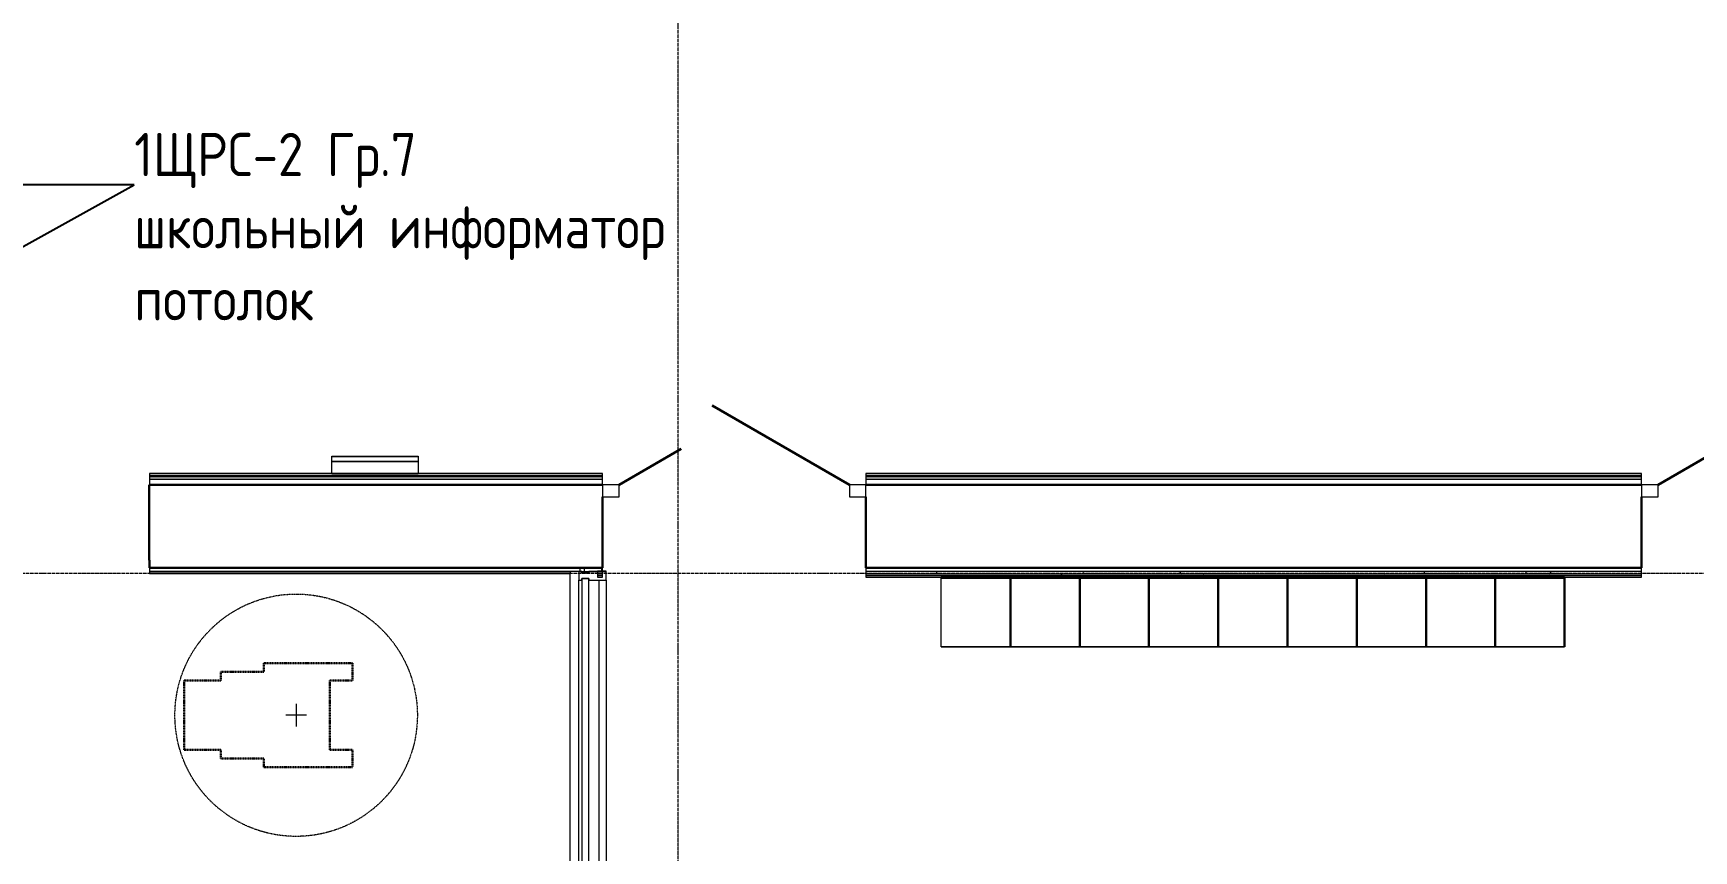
# Model space of a CAD drawing. Header units: millimetres. Extents: x -32 to 417638015, y -35 to 175284279.
# Drawn here: x 416291581 to 416301171, y 175238390 to 175243113 of the extents above; entities that cross this region are included whole.
import ezdxf
from ezdxf import colors
from ezdxf.entities.mleader import LeaderData, LeaderLine
from ezdxf.math import Vec2, Vec3

# ---------------------------------------------------------------- set-up
doc = ezdxf.new("R2010")
doc.units = ezdxf.units.MM
doc.linetypes.add('200_ШТРИХ__ш1_п0_6_', pattern=[1.6, 1, -0.6])
doc.linetypes.add('ADSK_Линия сетки', pattern=[25, 20, -2.5, 0, -2.5])
doc.layers.add('_ЭМ_Надписи', color=7, linetype='Continuous')
doc.layers.add('ЭОМ_Лотки рабочие', color=5, linetype='Continuous')
for name, color, linetype, lineweight in [('_ЭМ_ТХобщее_слой', 7, 'Continuous', 30), ('Витраж', 7, 'Continuous', 9), ('Двери', 7, 'Continuous', 9), ('Мебель', 7, 'Continuous', 18), ('Оси', 253, 'Continuous', 9), ('Панели витража', 7, 'Continuous', 9), ('Перекрытие', 7, 'Continuous', 18), ('Стены внутренние', 7, 'Continuous', 18), ('Стены несущие', 7, 'Continuous', 30), ('Стены отделка', 7, 'Continuous', 30), ('Стены штриховка', 7, 'Continuous', 9), ('ТХ', 5, 'Continuous', 0), ('ШТРИХОВКА', 252, 'Continuous', 15)]:
    doc.layers.add(name, color=color, linetype=linetype, lineweight=lineweight)
doc.styles.add('ЭОМ', font='isocpeur.ttf', dxfattribs={"width": 0.85, "height": 250})
pattern_1 = [(0, (557.2005734382547, 188.9018102923583), (406.4, 101.6), [33.528, -271.272, 33.528, -271.272, -1625.6]), (0, (557.2005734382547, 188.9018102923583), (406.4, 101.6), [-609.6, 33.528, -576.072, 33.528, -271.272, -711.2]), (0, (557.2005734382547, 188.9018102923583), (406.4, 101.6), [-1524, 33.528, -169.672, 33.528, -474.472]), (120, (709.6005734382488, 239.7018102923575), (-291.1881810244989, 301.1527240979959), [33.52799999999996, -271.2719999999997, 33.52799999999996, -271.2719999999997, -1625.599999999999]), (120, (709.6005734382488, 239.7018102923575), (-291.1881810244989, 301.1527240979959), [-609.5999999999995, 33.52799999999996, -576.0719999999994, 33.52799999999996, -271.2719999999997, -711.1999999999995]), (120, (709.6005734382488, 239.7018102923575), (-291.1881810244989, 301.1527240979959), [-1523.999999999999, 33.52799999999996, -169.6719999999999, 33.52799999999996, -474.4719999999997]), (240, (760.4005734382372, 442.9018102923583), (-115.2118189755009, -402.7527240979958), [33.528, -271.272, 33.528, -271.272, -1625.6]), (240, (760.4005734382372, 442.9018102923583), (-115.2118189755009, -402.7527240979958), [-609.6, 33.528, -576.072, 33.528, -271.272, -711.2]), (240, (760.4005734382372, 442.9018102923583), (-115.2118189755009, -402.7527240979958), [-1524, 33.528, -169.672, 33.528, -474.472])]

# ---------------------------------------------------------------- blocks, each defined once
blk = doc.blocks.new('ТХ 1 этаж.')
at = {"color": 252, "lineweight": 0, "true_color": 0x939598}
for p, q in [((39482.67886979581, 6502.731557985069), (39482.67886979581, 6902.731557985069)), ((39482.67886979581, 6902.731557985186), (40482.67886979581, 6902.731557985186)), ((40682.67886979581, 6502.731557984953), (40682.67886979581, 6902.731557984953)), ((40682.67886979581, 6902.731557985069), (41682.67886979581, 6902.731557985069)), ((41882.67886979581, 6502.731557984953), (41882.67886979581, 6902.731557984953)), ((41882.67886979581, 6902.731557985069), (42882.67886979581, 6902.731557985069)), ((39482.67886979581, 6502.731557985069), (40682.67886979581, 6502.731557985069)), ((40682.67886979581, 6502.731557985069), (39482.67886979581, 6502.731557985069)), ((40682.67886979581, 6502.731557984953), (41882.67886979581, 6502.731557984953)), ((41882.67886979581, 6502.731557984953), (40682.67886979581, 6502.731557984953)), ((41882.67886979581, 6502.731557984953), (43082.67886979581, 6502.731557984953)), ((43082.67886979581, 6502.731557984953), (41882.67886979581, 6502.731557984953))]:
    blk.add_line(p, q, dxfattribs=at)
at = {"color": 252, "true_color": 0x939598}
for p, q in [((39482.67886979581, 6902.731557985069), (40682.67886979581, 6902.731557985069)), ((39482.67886979581, 6902.731557985069), (39882.67886979581, 6902.731557985069)), ((39882.67886979581, 6902.731557985069), (39882.67886979581, 6502.731557985069)), ((40282.67886979581, 6902.731557985186), (40282.67886979581, 6502.731557985186)), ((40682.67886979581, 6902.731557984953), (41882.67886979581, 6902.731557984953)), ((40682.67886979581, 6902.731557984953), (41082.67886979581, 6902.731557984953)), ((40682.67886979581, 6902.731557985069), (40682.67886979581, 6502.731557985069)), ((41082.67886979581, 6902.731557984953), (41082.67886979581, 6502.731557984953)), ((41482.67886979581, 6902.731557985069), (41482.67886979581, 6502.731557985069)), ((41882.67886979581, 6902.731557984953), (41882.67886979581, 6502.731557984953)), ((41882.67886979581, 6902.731557984953), (43082.67886979581, 6902.731557984953)), ((41882.67886979581, 6902.731557984953), (42282.67886979581, 6902.731557984953)), ((42282.67886979581, 6902.731557984953), (42282.67886979581, 6502.731557984953)), ((42682.67886979581, 6902.731557985069), (42682.67886979581, 6502.731557985069)), ((43082.67886979581, 6902.731557984953), (43082.67886979581, 6502.731557984953))]:
    blk.add_line(p, q, dxfattribs=at)
at = {"layer": 'ТХ', "color": 252, "true_color": 0x939598}
blk.add_lwpolyline([(36462.94591306616, 7602.731557984953), (36462.94591306616, 7502.731557984953), (35962.94591306616, 7502.731557984953), (35962.94591306616, 7602.731557984953)], close=True, dxfattribs=at)
blk.add_lwpolyline([(36462.94591306616, 7572.731557984953), (35962.94591306616, 7572.731557984953)], dxfattribs=at)
blk = doc.blocks.new('1 этаж')
at = {"layer": 'Стены внутренние', "lineweight": 9}
h = blk.add_hatch(dxfattribs=at)
h.set_pattern_fill('FP_12', color=8, style=0, pattern_type=2)
h.set_pattern_definition(pattern_1)
h.paths.add_polyline_path([(39466.20057343831, 9024.110918689683), (39466.20057343831, 9039.110918689661), (38271.20057343831, 9039.110918689661), (38271.20057343831, 9024.110918689683), (39210.1576617753, 9024.110918689683)])
h.paths.add_polyline_path([(32876.64180859271, 9024.110918689683), (36671.20057343828, 9024.110918689683), (36671.20057343828, 9039.110918689734), (32191.20057343828, 9039.110918689734), (32191.20057343828, 9024.110918689683)])
h.paths.add_polyline_path([(40496.20057343828, 9024.110918689683), (40623.33106693215, 9024.110918689683), (40623.33106693215, 9039.110918689661), (40496.20057343828, 9039.110918689661)])
h.paths.add_polyline_path([(13876.09424904492, 9024.110918689763), (14200.20057343825, 9024.110918689763), (14200.20057343825, 9039.1109186898), (10503.20057343831, 9039.1109186898), (10503.20057343831, 9024.110918689763), (11764.92229798407, 9024.110918689763)])
h.paths.add_polyline_path([(15800.20057343831, 9024.110918689763), (22012.31671553198, 9024.110918689763), (22012.31671553198, 9039.1109186898), (15800.20057343831, 9039.1109186898)])
h.paths.add_polyline_path([(8900.486175572878, 9024.110918689763), (8903.200573438255, 9024.110918689763), (8903.200573438255, 9039.1109186898), (8121.287109691795, 9039.1109186898), (8121.287109691795, 9024.110918689763), (8598.164371392748, 9024.110918689763)])
h.paths.add_polyline_path([(25487.53997987969, 9024.110918689763), (26114.73465997889, 9024.110918689763), (26114.73465997889, 9039.1109186898), (23912.31671553195, 9039.1109186898), (23912.31671553195, 9024.110918689763), (25375.99474061813, 9024.110918689763)])
h.paths.add_polyline_path([(30671.20057343828, 9024.110918689763), (30671.20057343828, 9039.110918689734), (28054.73465997892, 9039.110918689734), (28054.73465997892, 9024.110918689763), (30237.67686976661, 9024.110918689763)])
h = blk.add_hatch(dxfattribs=at)
h.set_pattern_fill('FP_8', color=8, style=0, pattern_type=2)
h.set_pattern_definition([(45, (557.2005734382547, 188.9018102923583), (-106.0660171779821, 106.0660171779821), []), (135, (557.2005734382547, 188.9018102923583), (-106.0660171779821, -106.0660171779821), [])])
h.paths.add_polyline_path([(30591.20057343828, 2787.133406092871), (30666.20057343831, 2787.133406092933), (30666.20057343831, 2828.122162391275), (30566.20057343825, 2827.133406092855), (30566.20057343825, 2787.133406092871)])
h.paths.add_polyline_path([(30641.78058477168, 8493.122162391268), (30641.78058477168, 8494.110918689676), (30666.20057343831, 8494.110918689676), (30666.20057343831, 8514.110918689697), (30566.20057343831, 8514.110918689697), (30566.20057343831, 8493.122162391268), (30591.20057343828, 8493.122162391268)])
h = blk.add_hatch(dxfattribs=at)
h.set_pattern_fill('FP_12', color=8, style=0, pattern_type=2)
h.set_pattern_definition(pattern_1)
h.paths.add_polyline_path([(36671.20057343831, 8479.110918689654), (36671.20057343831, 8494.110918689708), (32191.20057343828, 8494.110918689708), (32191.20057343828, 8479.110918689654), (36668.99337989985, 8479.110918689654)])
h.paths.add_polyline_path([(38299.02784304507, 8479.11091868972), (38618.46297366143, 8479.11091868972), (38618.46297366143, 8494.110918689683), (38271.20057343831, 8494.110918689683), (38271.20057343831, 8479.11091868972), (38294.43964817529, 8479.11091868972)])
at = {"layer": 'Витраж', "color": 8, "lineweight": 18}
for p, q in [((30551.20057343825, 8493.122162391268), (30534.20057343824, 8493.122162391268)), ((30534.20057343824, 8493.122162391268), (30534.20057343824, 8443.122162391244)), ((30534.20057343824, 8443.122162391244), (30551.20057343825, 8443.122162391244)), ((30551.20057343825, 8483.122162391235), (30551.20057343825, 8493.122162391268)), ((30591.20057343824, 8483.122162391235), (30551.20057343825, 8483.122162391235)), ((30551.20057343825, 8453.122162391277), (30591.20057343824, 8453.122162391277)), ((30551.20057343825, 8443.122162391244), (30551.20057343825, 8453.122162391277)), ((30691.20057343826, 8493.122162391268), (30591.20057343825, 8493.122162391268)), ((30591.20057343825, 8493.122162391268), (30591.20057343824, 8483.122162391235)), ((30591.20057343824, 8453.122162391277), (30591.20057343824, 8443.122162391244)), ((30591.20057343824, 8443.122162391244), (30691.20057343826, 8443.122162391244)), ((30691.20057343826, 8443.122162391244), (30691.20057343826, 8493.122162391268))]:
    blk.add_line(p, q, dxfattribs=at)
at = {"layer": 'Витраж', "color": 8}
for p, q in [((30534.20057343828, 6648.122162391271), (30534.20057343828, 8443.122162391268)), ((30651.20057343827, 6648.122162391271), (30651.20057343827, 8443.122162391268))]:
    blk.add_line(p, q, dxfattribs=at)
at = {"layer": 'Двери', "color": 8, "lineweight": 30}
for p, q in [((32096.20057343825, 8994.110918689697), (31303.78732897549, 9451.6109186897)), ((36766.20057343825, 8994.11091868968), (37194.88314831154, 9241.61091868968)), ((30766.20057343824, 8994.110918689697), (31125.60111600879, 9201.610918689697))]:
    blk.add_line(p, q, dxfattribs=at)
at = {"layer": 'Двери', "color": 8}
for p, q in [((30671.20057343824, 8994.110918689697), (30671.20057343824, 8924.110918689701)), ((30766.20057343824, 8994.110918689697), (30671.20057343824, 8994.110918689697)), ((30671.20057343824, 8924.110918689701), (30766.20057343824, 8924.110918689701)), ((30766.20057343824, 8924.110918689701), (30766.20057343824, 8994.110918689697)), ((32096.20057343825, 8994.110918689697), (32096.20057343825, 8924.110918689701)), ((32191.20057343825, 8994.110918689697), (32096.20057343825, 8994.110918689697)), ((32096.20057343825, 8924.110918689701), (32191.20057343825, 8924.110918689701)), ((32191.20057343825, 8924.110918689701), (32191.20057343825, 8994.110918689697)), ((36671.20057343825, 8994.11091868968), (36671.20057343825, 8924.110918689683)), ((36766.20057343825, 8994.11091868968), (36671.20057343825, 8994.11091868968)), ((36671.20057343825, 8924.110918689683), (36766.20057343825, 8924.110918689683)), ((36766.20057343825, 8924.110918689683), (36766.20057343825, 8994.11091868968))]:
    blk.add_line(p, q, dxfattribs=at)
at = {"layer": 'Мебель', "color": 8, "linetype": '200_ШТРИХ__ш1_п0_6_', "lineweight": 30}
for p, q in [((28715.36777773956, 7962.391899218552), (28715.36777773956, 7912.391899218552)), ((29226.56653598182, 7962.391899218548), (28715.36777773956, 7962.391899218552)), ((29226.56653598182, 7962.391899218548), (29226.56653598182, 7862.391899218548)), ((28465.36777773956, 7862.391899218554), (28465.36777773956, 7912.391899218554)), ((28715.36777773956, 7912.391899218552), (28465.36777773956, 7912.391899218554)), ((28465.36777773956, 7862.391899218554), (28255.36777773956, 7862.391899218555)), ((28255.36777773956, 7862.391899218555), (28255.36777773955, 7462.391899218553)), ((29096.56653598182, 7862.391899218549), (29226.56653598182, 7862.391899218548)), ((29096.56653598182, 7862.391899218549), (29096.56653598182, 7462.391899218548)), ((28465.36777773955, 7462.391899218552), (28255.36777773955, 7462.391899218553)), ((28465.36777773955, 7462.391899218552), (28465.36777773955, 7412.391899218552)), ((28715.36777773955, 7412.39189921855), (28465.36777773955, 7412.391899218552)), ((28715.36777773955, 7362.39189921855), (28715.36777773955, 7412.39189921855)), ((29096.56653598182, 7462.391899218548), (29226.56653598182, 7462.391899218548)), ((29226.56653598182, 7462.391899218548), (29226.56653598182, 7362.391899218547)), ((29226.56653598182, 7362.391899218547), (28715.36777773955, 7362.39189921855))]:
    blk.add_line(p, q, dxfattribs=at)
at = {"layer": 'Мебель', "color": 8}
for p, q in [((28901.20057343825, 7727.39189921855), (28901.20057343825, 7597.39189921855)), ((28961.56653598182, 7662.39189921855), (28841.56653598182, 7662.39189921855))]:
    blk.add_line(p, q, dxfattribs=at)
at = {"layer": 'Мебель', "color": 8, "linetype": '200_ШТРИХ__ш1_п0_6_', "lineweight": 9}
blk.add_circle((28901.20057343825, 7662.39189921855), 700.0000000000006, dxfattribs=at)
at = {"layer": 'Оси', "color": 8, "linetype": 'ADSK_Линия сетки'}
for p, q in [((31106.76592647669, -4162.595295516339), (31106.76592647677, 44411.90026894394)), ((-9557.52796469443, 8483.901810291965), (56672.20057343818, 8483.90181029175))]:
    blk.add_line(p, q, dxfattribs=at)
at = {"layer": 'Панели витража', "color": 8, "lineweight": 18}
for p, q in [((30551.20057343825, 8453.12216239126), (30551.20057343825, 6638.122162391275)), ((30591.20057343825, 8453.12216239126), (30551.20057343825, 8453.12216239126)), ((30591.20057343824, 6638.122162391275), (30591.20057343825, 8453.12216239126))]:
    blk.add_line(p, q, dxfattribs=at)
at = {"layer": 'Перекрытие', "color": 8}
for p, q in [((30484.20057343825, 2847.133406092846), (30484.20057343825, 8482.11091868969)), ((30691.20057343825, 8443.122162391242), (30691.20057343825, 6648.122162391286))]:
    blk.add_line(p, q, dxfattribs=at)
at = {"layer": 'Стены несущие', "color": 8}
for p, q in [((28051.73465997883, 8994.110918689716), (30671.20057343825, 8994.110918689716)), ((28051.73465997883, 8994.110918689716), (28051.73465997883, 8559.110918688722)), ((30671.20057343825, 8514.110918689687), (30671.20057343825, 8924.110918689701)), ((32191.20057343825, 8994.110918689716), (36671.20057343825, 8994.110918689716)), ((32191.20057343825, 8924.110918689701), (32191.20057343825, 8514.110918689687)), ((36671.20057343825, 8514.110918689687), (36671.20057343825, 8924.11091868969)), ((28051.73465997883, 8559.110918688722), (28054.73465997889, 8559.110918688722)), ((28054.73465997889, 8559.110918688722), (28054.73465997889, 8514.110918689687)), ((30671.20057343825, 8514.110918689687), (28054.73465997889, 8514.110918689687)), ((32191.20057343825, 8514.110918689687), (36671.20057343825, 8514.110918689687))]:
    blk.add_line(p, q, dxfattribs=at)
at = {"layer": 'Стены отделка', "color": 8, "lineweight": 9}
for p, q in [((28054.73465997889, 9059.11091868972), (28054.73465997889, 8994.110918689716)), ((30671.20057343825, 9059.11091868972), (28054.73465997889, 9059.11091868972)), ((30671.20057343825, 8994.110918689716), (30671.20057343825, 9059.11091868972)), ((32191.20057343825, 9059.11091868972), (32191.20057343825, 8994.110918689716)), ((36671.20057343825, 9059.11091868972), (32191.20057343825, 9059.11091868972)), ((36671.20057343825, 8994.110918689716), (36671.20057343825, 9059.11091868972)), ((28054.73465997889, 8514.110918689687), (28054.73465997889, 8482.110918689694)), ((28054.73465997889, 8482.110918689694), (30486.20057343828, 8482.110918689694)), ((30486.20057343828, 8494.11091868969), (30541.20057343825, 8494.11091868969)), ((30486.20057343828, 8482.110918689694), (30486.20057343828, 8494.11091868969)), ((30541.20057343825, 8494.11091868969), (30541.20057343825, 8493.12216239126)), ((30541.20057343825, 8493.12216239126), (30691.20057343825, 8493.12216239126)), ((30641.78058477165, 8494.11091868969), (30641.78058477165, 8459.11091868972)), ((30641.78058477165, 8459.11091868972), (30671.20057343825, 8459.11091868972)), ((30671.20057343825, 8459.11091868972), (30671.20057343825, 8514.110918689687)), ((30691.20057343825, 8494.11091868969), (30671.20057343823, 8494.11091868969)), ((30691.20057343825, 8493.12216239126), (30691.20057343825, 8494.11091868969)), ((32191.20057343825, 8514.110918689687), (32191.20057343825, 8459.11091868972)), ((32191.20057343825, 8459.11091868972), (36671.20057343825, 8459.11091868972)), ((36671.20057343825, 8459.11091868972), (36671.20057343825, 8514.110918689687))]:
    blk.add_line(p, q, dxfattribs=at)
at = {"layer": 'Стены штриховка', "color": 8}
for p, q in [((30671.20057343831, 9048.110918689668), (28054.73465997889, 9048.110918689668)), ((30671.20057343831, 9039.110918689723), (28054.73465997889, 9039.110918689723)), ((30671.20057343825, 9024.110918689676), (28054.73465997889, 9024.110918689745)), ((36671.20057343825, 9048.110918689668), (32191.20057343823, 9048.110918689668)), ((36671.20057343825, 9039.110918689723), (32191.20057343823, 9039.110918689723)), ((36671.20057343825, 9024.110918689676), (32191.20057343825, 9024.110918689676)), ((28054.73465997889, 8494.11091868969), (30486.20057343828, 8494.11091868969)), ((28054.73465997889, 8484.110918689727), (30486.20057343825, 8484.110918689727)), ((30541.20057343825, 8494.11091868969), (30541.20057343825, 8514.110918689687)), ((30566.20057343831, 8493.12216239126), (30566.20057343831, 8514.110918689687)), ((30671.20057343825, 8494.11091868969), (30641.78058477165, 8494.11091868969)), ((30641.78058477165, 8479.110918689712), (30671.20057343831, 8479.110918689712)), ((30641.78058477165, 8470.110918689697), (30671.20057343831, 8470.110918689697)), ((30666.20057343825, 8493.12216239126), (30666.20057343825, 8514.110918689687)), ((32191.20057343825, 8494.11091868969), (36671.20057343825, 8494.11091868969)), ((32191.20057343823, 8479.110918689712), (36671.20057343825, 8479.110918689643)), ((32191.20057343823, 8470.110918689697), (36671.20057343825, 8470.110918689697))]:
    blk.add_line(p, q, dxfattribs=at)
at = {"layer": 'ЭОМ_Лотки рабочие'}
blk.add_blockref('ТХ 1 этаж.', (-6856.491728035588, 1554.379405807718), dxfattribs=at)
blk = doc.blocks.new('_ЭМ_ТХ2_1этаж')
at = {"color": 252, "lineweight": 0, "true_color": 0x939598}
for p, q in [((150630.5697493191, -62690.77971097612), (150630.5697493191, -62290.77971097612)), ((150630.5697493191, -62290.779710976), (151630.5697493191, -62290.779710976)), ((151830.5697493191, -62690.77971097623), (151830.5697493191, -62290.77971097623)), ((151830.5697493191, -62290.77971097612), (152830.5697493191, -62290.77971097612)), ((153030.5697493191, -62690.77971097623), (153030.5697493191, -62290.77971097623)), ((153030.5697493191, -62290.77971097612), (154030.5697493191, -62290.77971097612)), ((150630.5697493191, -62690.77971097612), (151830.5697493191, -62690.77971097612)), ((151830.5697493191, -62690.77971097612), (150630.5697493191, -62690.77971097612)), ((151830.5697493191, -62690.77971097623), (153030.5697493191, -62690.77971097623)), ((153030.5697493191, -62690.77971097623), (151830.5697493191, -62690.77971097623)), ((153030.5697493191, -62690.77971097623), (154230.5697493191, -62690.77971097623)), ((154230.5697493191, -62690.77971097623), (153030.5697493191, -62690.77971097623))]:
    blk.add_line(p, q, dxfattribs=at)
at = {"color": 252, "true_color": 0x939598}
for p, q in [((150630.5697493191, -62290.77971097612), (151830.5697493191, -62290.77971097612)), ((150630.5697493191, -62290.77971097612), (151030.5697493191, -62290.77971097612)), ((151030.5697493191, -62290.77971097612), (151030.5697493191, -62690.77971097612)), ((151430.5697493191, -62290.779710976), (151430.5697493191, -62690.779710976)), ((151830.5697493191, -62290.77971097623), (153030.5697493191, -62290.77971097623)), ((151830.5697493191, -62290.77971097623), (152230.5697493191, -62290.77971097623)), ((151830.5697493191, -62290.77971097612), (151830.5697493191, -62690.77971097612)), ((152230.5697493191, -62290.77971097623), (152230.5697493191, -62690.77971097623)), ((152630.5697493191, -62290.77971097612), (152630.5697493191, -62690.77971097612)), ((153030.5697493191, -62290.77971097623), (153030.5697493191, -62690.77971097623)), ((153030.5697493191, -62290.77971097623), (154230.5697493191, -62290.77971097623)), ((153030.5697493191, -62290.77971097623), (153430.5697493191, -62290.77971097623)), ((153430.5697493191, -62290.77971097623), (153430.5697493191, -62690.77971097623)), ((153830.5697493191, -62290.77971097612), (153830.5697493191, -62690.77971097612)), ((154230.5697493191, -62290.77971097623), (154230.5697493191, -62690.77971097623))]:
    blk.add_line(p, q, dxfattribs=at)
at = {"layer": 'ТХ', "color": 252, "true_color": 0x939598}
blk.add_lwpolyline([(147610.8367925894, -61590.77971097623), (147610.8367925894, -61690.77971097623), (147110.8367925894, -61690.77971097623), (147110.8367925894, -61590.77971097623)], close=True, dxfattribs=at)
blk.add_lwpolyline([(147610.8367925894, -61620.77971097623), (147110.8367925894, -61620.77971097623)], dxfattribs=at)

msp = doc.modelspace()

# ---------------------------------------------------------------- block references
at = {"layer": '_ЭМ_ТХобщее_слой', "lineweight": 50}
msp.add_blockref('_ЭМ_ТХ2_1этаж', (416146193.7251987, 175302259.5538031), dxfattribs=at)
at = {"layer": 'ШТРИХОВКА'}
msp.add_blockref('1 этаж', (416264198.1010904, 175231510.6631508), dxfattribs=at)

# ---------------------------------------------------------------- leaders
at = {"layer": '_ЭМ_Надписи', "color": 7, "ltscale": 5}
ml = msp.add_multileader_mtext('Standard', dxfattribs=at)
ml.set_content('{\\fGOST Common|b0|i0|c204|p34;\\W0.9;\\C256;1ЩРС-2\\fISOCPEUR|b0|i0|c204|p34;\\W0.85; Гр.7\\P\\pxql;школьный информатор\\P\\fGOST Common|b0|i0|c204|p34;\\W0.9;потолок}', color=1, style='ЭОМ')
ml.set_leader_properties()
ml.build(insert=Vec2(0, 0))
ml.multileader.update_dxf_attribs({"text_left_attachment_type": 6, "text_right_attachment_type": 6, "dogleg_length": 0, "arrow_head_size": 200})
ctx = ml.context
ctx.base_point, ctx.char_height, ctx.arrow_head_size, ctx.landing_gap_size, ctx.plane_origin = Vec3(416292164.573217, 175242237.2446555, -64.26463315267222), 250, 200, 0, Vec3(416264887.6931598, 175255846.6767258, -64.26463315267222)
ctx.left_attachment, ctx.right_attachment = 6, 6
notes = []
notes.append((ctx, [(0, (1, 1, 0), (416292164.573217, 175242237.2446555, -64.26463315267222), (1, 0), 0, [(0, [(416289198.7173066, 175240593.9714546, -64.26463315267222)], 0, [])])]))
ctx.mtext.insert, ctx.mtext.width, ctx.mtext.defined_height, ctx.mtext.flow_direction = Vec3(416292164.573217, 175242537.2446555, -64.26463315267222), 3113.025245752809, 545.6159617257083, 5
for ctx, leaders in notes:
    for number, flags, end, landing, length, lines in leaders:
        leader = LeaderData()
        leader.index, (leader.has_last_leader_line, leader.has_dogleg_vector, leader.attachment_direction) = number, flags
        leader.last_leader_point, leader.dogleg_vector, leader.dogleg_length = Vec3(end), Vec3(landing), length
        for number, points, colour, breaks in lines:
            line = LeaderLine()
            line.index, line.vertices, line.color, line.breaks = number, Vec3.list(points), colors.encode_raw_color(colour), breaks
            leader.lines.append(line)
        ctx.leaders.append(leader)

doc.saveas('drawing.dxf')
